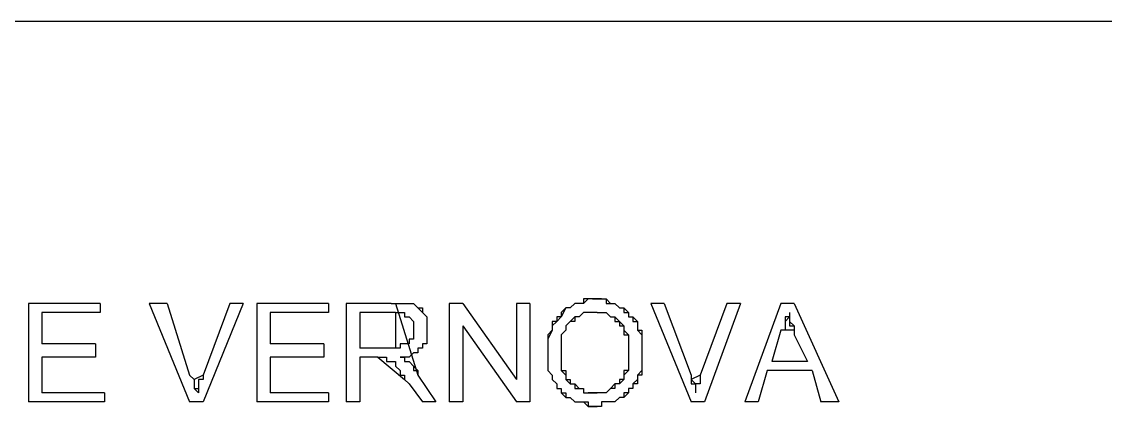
# Model space of a CAD drawing. Extents: x 0 to 594, y 0 to 420.
# Drawn here: x 430.75 to 454.95, y 75.4 to 84 of the extents above; entities that cross this region are included whole.
import ezdxf

# ---------------------------------------------------------------- set-up
doc = ezdxf.new("R2010")
doc.units = 0

msp = doc.modelspace()

# ---------------------------------------------------------------- linework, layer by layer
at = {"layer": 'GT_1', "flags": 128}
for points in [[(584, 84), (409, 84)], [(430.9, 77.7), (430.9, 75.5)], [(432.5, 77.7), (430.9, 77.7)], [(432.5, 77.7), (432.5, 77.5)], [(433.6, 77.7), (434.5, 75.5)], [(434, 77.7), (433.6, 77.7)], [(434, 77.7), (434.5, 76.1)], [(435.4, 77.7), (434.8, 76.1)], [(435.7, 77.7), (434.8, 75.5)], [(435.7, 77.7), (435.4, 77.7)], [(436, 77.7), (436, 75.5)], [(437.6, 77.7), (436, 77.7)], [(437.6, 77.7), (437.6, 77.5)], [(438, 77.7), (438, 75.5)], [(439, 77.7), (438, 77.7)], [(439, 77.7), (439, 77.7)], [(439, 77.7), (439.2, 77.7)], [(439.1, 77.7), (439.6, 76.1)], [(439.1, 77.7), (439.2, 77.7)], [(439.2, 77.7), (439.2, 77.7)], [(439.2, 77.7), (439.3, 77.7)], [(439.2, 77.7), (439.3, 77.7)], [(439.3, 77.7), (439.3, 77.7)], [(439.3, 77.7), (439.3, 77.7)], [(439.3, 77.7), (439.4, 77.7)], [(439.3, 77.7), (439.4, 77.7)], [(439.4, 77.7), (439.4, 77.7)], [(439.4, 77.7), (439.4, 77.7)], [(439.4, 77.7), (439.5, 77.7)], [(439.4, 77.7), (439.4, 77.7)], [(439.4, 77.7), (439.5, 77.7)], [(439.5, 77.7), (439.5, 77.7)], [(439.5, 77.7), (439.5, 77.7)], [(439.5, 77.7), (439.6, 77.6)], [(439.5, 77.7), (439.6, 77.6)], [(440.3, 77.7), (440.3, 75.5)], [(440.6, 77.7), (440.3, 77.7)], [(440.6, 77.7), (441.8, 76)], [(441.8, 77.7), (441.8, 76)], [(442.1, 77.7), (441.8, 77.7)], [(442.1, 77.7), (442.1, 75.5)], [(443.1, 77.7), (443, 77.6)], [(443.1, 77.7), (443, 77.6)], [(443.1, 77.7), (443.1, 77.7)], [(443.2, 77.7), (443.1, 77.7)], [(443.3, 77.7), (443.1, 77.7)], [(443.3, 77.7), (443.2, 77.7)], [(443.3, 77.8), (443.3, 77.7)], [(443.4, 77.8), (443.3, 77.8)], [(443.4, 77.8), (443.3, 77.7)], [(443.5, 77.8), (443.4, 77.8)], [(443.6, 77.8), (443.4, 77.8)], [(443.5, 77.8), (443.5, 77.8)], [(443.5, 77.8), (443.6, 77.8)], [(443.6, 77.8), (443.7, 77.8)], [(443.7, 77.8), (443.6, 77.8)], [(443.7, 77.8), (443.7, 77.8)], [(443.7, 77.8), (443.8, 77.8)], [(443.7, 77.8), (443.8, 77.8)], [(443.8, 77.8), (443.8, 77.7)], [(443.8, 77.8), (443.9, 77.7)], [(443.8, 77.7), (443.9, 77.7)], [(443.9, 77.7), (443.9, 77.7)], [(443.9, 77.7), (443.9, 77.7)], [(443.9, 77.7), (444, 77.7)], [(443.9, 77.7), (443.9, 77.7)], [(443.9, 77.7), (444, 77.7)], [(444, 77.7), (444, 77.7)], [(444, 77.7), (444.1, 77.6)], [(444, 77.7), (444.1, 77.6)], [(444.8, 77.7), (445.7, 75.5)], [(445.1, 77.7), (444.8, 77.7)], [(445.1, 77.7), (445.7, 76.1)], [(446.5, 77.7), (445.9, 76.1)], [(446.8, 77.7), (446, 75.5)], [(446.8, 77.7), (446.5, 77.7)], [(447.7, 77.7), (446.9, 75.5)], [(448, 77.7), (447.7, 77.7)], [(448, 77.7), (449, 75.5)], [(432.5, 77.5), (431.2, 77.5)], [(431.2, 77.5), (431.2, 76.8)], [(437.6, 77.5), (436.3, 77.5)], [(436.3, 77.5), (436.3, 76.8)], [(439.1, 77.5), (438.3, 77.5)], [(438.3, 77.5), (438.3, 76.7)], [(439.1, 77.5), (439.2, 77.5)], [(439.1, 77.5), (439.1, 76.7)], [(439.1, 77.5), (439.2, 77.5)], [(439.1, 77.5), (439.1, 77.5)], [(439.2, 77.5), (439.3, 77.5)], [(439.2, 77.5), (439.2, 77.5)], [(439.2, 77.5), (439.2, 77.5)], [(439.2, 77.5), (439.3, 77.5)], [(439.3, 77.5), (439.3, 77.4)], [(439.3, 77.5), (439.3, 77.4)], [(439.6, 77.6), (439.6, 77.6)], [(439.6, 77.6), (439.6, 77.6)], [(439.6, 77.6), (439.6, 77.6)], [(439.6, 77.6), (439.6, 77.6)], [(439.6, 77.6), (439.7, 77.6)], [(439.6, 77.6), (439.6, 77.6)], [(439.6, 77.6), (439.6, 77.6)], [(439.6, 77.6), (439.7, 77.5)], [(439.7, 77.6), (439.7, 77.5)], [(439.7, 77.5), (439.7, 77.5)], [(439.7, 77.5), (439.7, 77.5)], [(439.7, 77.5), (439.7, 77.5)], [(439.7, 77.5), (439.7, 77.5)], [(439.7, 77.5), (439.8, 77.4)], [(439.7, 77.5), (439.7, 77.5)], [(439.7, 77.5), (439.7, 77.5)], [(439.7, 77.5), (439.8, 77.4)], [(442.9, 77.6), (442.8, 77.5)], [(442.9, 77.6), (442.8, 77.4)], [(442.8, 77.5), (442.8, 77.4)], [(442.9, 77.6), (442.9, 77.6)], [(443, 77.6), (442.9, 77.6)], [(443, 77.6), (442.9, 77.6)], [(443.3, 77.5), (443.2, 77.4)], [(443.3, 77.5), (443.2, 77.4)], [(443.4, 77.5), (443.3, 77.5)], [(443.3, 77.5), (443.3, 77.5)], [(443.4, 77.5), (443.3, 77.5)], [(443.5, 77.5), (443.4, 77.5)], [(443.4, 77.5), (443.4, 77.5)], [(443.5, 77.5), (443.4, 77.5)], [(443.6, 77.5), (443.5, 77.5)], [(443.5, 77.5), (443.5, 77.5)], [(443.6, 77.5), (443.5, 77.5)], [(443.6, 77.5), (443.7, 77.5)], [(443.6, 77.5), (443.6, 77.5)], [(443.6, 77.5), (443.6, 77.5)], [(443.6, 77.5), (443.7, 77.5)], [(443.6, 77.5), (443.6, 77.5)], [(443.7, 77.5), (443.8, 77.5)], [(443.7, 77.5), (443.7, 77.5)], [(443.7, 77.5), (443.7, 77.5)], [(443.7, 77.5), (443.8, 77.5)], [(443.8, 77.5), (443.9, 77.4)], [(443.8, 77.5), (443.8, 77.5)], [(443.8, 77.5), (443.8, 77.5)], [(443.8, 77.5), (443.9, 77.4)], [(443.8, 77.5), (443.8, 77.5)], [(444.1, 77.6), (444.1, 77.6)], [(444.1, 77.6), (444.2, 77.6)], [(444.1, 77.6), (444.2, 77.6)], [(444.2, 77.6), (444.2, 77.6)], [(444.2, 77.6), (444.2, 77.5)], [(444.2, 77.6), (444.3, 77.5)], [(444.2, 77.5), (444.3, 77.5)], [(444.3, 77.5), (444.3, 77.5)], [(444.3, 77.5), (444.3, 77.4)], [(444.3, 77.5), (444.3, 77.4)], [(447.9, 77.5), (447.9, 77.4)], [(447.9, 77.5), (447.9, 77.5)], [(447.9, 77.5), (447.9, 77.5)], [(447.9, 77.5), (447.9, 77.4)], [(447.9, 77.5), (447.9, 77.4)], [(447.9, 77.5), (447.9, 77.4)], [(439.3, 77.4), (439.4, 77.4)], [(439.3, 77.4), (439.3, 77.4)], [(439.3, 77.4), (439.4, 77.4)], [(439.4, 77.4), (439.5, 77.3)], [(439.4, 77.4), (439.4, 77.4)], [(439.4, 77.4), (439.4, 77.4)], [(439.4, 77.4), (439.4, 77.4)], [(439.4, 77.4), (439.4, 77.4)], [(439.4, 77.4), (439.5, 77.3)], [(439.4, 77.4), (439.4, 77.4)], [(439.5, 77.3), (439.5, 77.2)], [(439.5, 77.3), (439.5, 77.3)], [(439.5, 77.3), (439.5, 77.3)], [(439.5, 77.3), (439.5, 77.3)], [(439.5, 77.3), (439.5, 77.3)], [(439.5, 77.3), (439.5, 77.2)], [(439.5, 77.3), (439.5, 77.3)], [(439.5, 77.3), (439.5, 77.3)], [(439.5, 77.2), (439.5, 77.1)], [(439.5, 77.2), (439.5, 77.2)], [(439.5, 77.2), (439.5, 77.2)], [(439.5, 77.2), (439.5, 77.2)], [(439.5, 77.2), (439.5, 77.1)], [(439.5, 77.2), (439.5, 77.2)], [(439.8, 77.4), (439.8, 77.4)], [(439.8, 77.4), (439.8, 77.4)], [(439.8, 77.4), (439.8, 77.3)], [(439.8, 77.4), (439.8, 77.3)], [(439.8, 77.3), (439.8, 77.3)], [(439.8, 77.3), (439.8, 77.3)], [(439.8, 77.3), (439.8, 77.3)], [(439.8, 77.3), (439.8, 77.2)], [(439.8, 77.3), (439.8, 77.3)], [(439.8, 77.3), (439.8, 77.2)], [(439.8, 77.2), (439.8, 77.2)], [(439.8, 77.2), (439.8, 77.2)], [(439.8, 77.2), (439.8, 77.1)], [(439.8, 77.2), (439.8, 77.2)], [(439.8, 77.2), (439.8, 77.1)], [(440.6, 77.2), (441.8, 75.5)], [(440.6, 77.2), (440.6, 75.5)], [(442.6, 77.3), (442.6, 77.2)], [(442.7, 77.3), (442.6, 77.3)], [(442.7, 77.3), (442.6, 77.2)], [(442.6, 77.2), (442.6, 77.1)], [(442.6, 77.2), (442.6, 77.1)], [(442.7, 77.4), (442.7, 77.3)], [(442.8, 77.4), (442.7, 77.4)], [(442.8, 77.4), (442.7, 77.3)], [(443, 77.3), (442.9, 77.2)], [(443, 77.3), (442.9, 77.2)], [(442.9, 77.2), (442.9, 77.2)], [(442.9, 77.2), (442.9, 77.1)], [(442.9, 77.2), (442.9, 77.1)], [(443.1, 77.4), (443, 77.3)], [(443.1, 77.3), (443, 77.3)], [(443, 77.3), (443, 77.3)], [(443.2, 77.4), (443.1, 77.4)], [(443.1, 77.4), (443.1, 77.4)], [(443.1, 77.4), (443.1, 77.3)], [(443.2, 77.4), (443.1, 77.4)], [(443.2, 77.4), (443.2, 77.4)], [(443.9, 77.4), (444, 77.4)], [(443.9, 77.4), (443.9, 77.4)], [(443.9, 77.4), (443.9, 77.4)], [(443.9, 77.4), (444, 77.4)], [(444, 77.4), (444, 77.3)], [(444, 77.4), (444, 77.4)], [(444, 77.4), (444, 77.4)], [(444, 77.4), (444.1, 77.3)], [(444, 77.4), (444, 77.4)], [(444, 77.3), (444.1, 77.3)], [(444.1, 77.3), (444.1, 77.2)], [(444.1, 77.3), (444.1, 77.3)], [(444.1, 77.3), (444.1, 77.3)], [(444.1, 77.3), (444.2, 77.2)], [(444.1, 77.3), (444.1, 77.3)], [(444.1, 77.2), (444.2, 77.2)], [(444.2, 77.2), (444.2, 77.1)], [(444.2, 77.2), (444.2, 77.2)], [(444.2, 77.2), (444.2, 77.1)], [(444.3, 77.4), (444.4, 77.4)], [(444.3, 77.4), (444.4, 77.4)], [(444.4, 77.4), (444.4, 77.4)], [(444.4, 77.4), (444.4, 77.3)], [(444.4, 77.4), (444.5, 77.3)], [(444.4, 77.3), (444.5, 77.3)], [(444.5, 77.3), (444.5, 77.2)], [(444.5, 77.3), (444.5, 77.2)], [(444.5, 77.2), (444.5, 77.2)], [(444.5, 77.2), (444.5, 77.2)], [(444.5, 77.2), (444.5, 77.1)], [(444.5, 77.2), (444.5, 77.1)], [(447.9, 77.4), (447.8, 77.4)], [(447.8, 77.4), (447.8, 77.3)], [(447.9, 77.4), (447.8, 77.3)], [(447.8, 77.3), (447.8, 77.3)], [(447.8, 77.3), (447.8, 77.3)], [(447.8, 77.3), (447.8, 77.2)], [(447.8, 77.3), (447.8, 77.3)], [(447.8, 77.3), (447.8, 77.2)], [(447.8, 77.2), (447.8, 77.2)], [(447.8, 77.2), (447.8, 77.1)], [(447.8, 77.2), (447.8, 77.1)], [(447.9, 77.4), (447.9, 77.3)], [(447.9, 77.4), (447.9, 77.4)], [(447.9, 77.4), (447.9, 77.4)], [(447.9, 77.4), (447.9, 77.3)], [(447.9, 77.4), (447.9, 77.4)], [(447.9, 77.3), (447.9, 77.2)], [(447.9, 77.3), (447.9, 77.3)], [(447.9, 77.3), (448, 77.2)], [(447.9, 77.2), (448, 77.2)], [(448, 77.2), (448, 77.1)], [(448, 77.2), (448, 77.1)], [(439.5, 77.1), (439.5, 77)], [(439.5, 77.1), (439.5, 77.1)], [(439.5, 77.1), (439.5, 77.1)], [(439.5, 77.1), (439.5, 77.1)], [(439.5, 77.1), (439.5, 77.1)], [(439.5, 77.1), (439.5, 77)], [(439.5, 77.1), (439.5, 77.1)], [(439.5, 77), (439.5, 76.9)], [(439.5, 77), (439.5, 77)], [(439.5, 77), (439.5, 77)], [(439.5, 77), (439.5, 77)], [(439.5, 77), (439.5, 77)], [(439.5, 77), (439.5, 77)], [(439.5, 77), (439.5, 76.9)], [(439.5, 77), (439.5, 77)], [(439.5, 77), (439.5, 77)], [(439.8, 77.1), (439.8, 77.1)], [(439.8, 77.1), (439.8, 77.1)], [(439.8, 77.1), (439.8, 77)], [(439.8, 77.1), (439.8, 77)], [(439.8, 77), (439.8, 77)], [(439.8, 77), (439.8, 77)], [(439.8, 77), (439.8, 76.9)], [(439.8, 77), (439.8, 77)], [(439.8, 77), (439.8, 76.9)], [(442.6, 77.1), (442.5, 77)], [(442.6, 77.1), (442.5, 76.9)], [(442.5, 77), (442.5, 76.9)], [(442.6, 77.1), (442.6, 77.1)], [(442.9, 77.1), (442.8, 77)], [(442.9, 77.1), (442.8, 77)], [(442.8, 77), (442.8, 76.9)], [(442.8, 77), (442.8, 76.9)], [(442.9, 77.1), (442.9, 77.1)], [(444.2, 77.1), (444.2, 77)], [(444.2, 77.1), (444.2, 77.1)], [(444.2, 77.1), (444.2, 77.1)], [(444.2, 77.1), (444.3, 77)], [(444.2, 77.1), (444.2, 77.1)], [(444.2, 77), (444.3, 77)], [(444.3, 77), (444.3, 76.9)], [(444.3, 77), (444.3, 77)], [(444.3, 77), (444.3, 76.9)], [(444.5, 77.1), (444.6, 77.1)], [(444.5, 77.1), (444.6, 77)], [(444.6, 77.1), (444.6, 77)], [(444.6, 77), (444.6, 77)], [(444.6, 77), (444.6, 76.9)], [(444.6, 77), (444.6, 76.9)], [(447.7, 77.1), (447.5, 76.4)], [(447.8, 77.1), (447.7, 77.1)], [(448, 77.1), (447.7, 77.1)], [(447.8, 77.1), (447.7, 77.1)], [(448, 77.1), (448, 77)], [(448, 77), (448.3, 76.4)], [(448, 77), (448, 77)], [(432.4, 76.8), (431.2, 76.8)], [(432.4, 76.8), (432.4, 76.5)], [(437.5, 76.8), (436.3, 76.8)], [(437.5, 76.8), (437.5, 76.5)], [(439.2, 76.8), (439.2, 76.7)], [(439.2, 76.8), (439.2, 76.8)], [(439.2, 76.8), (439.2, 76.8)], [(439.3, 76.8), (439.2, 76.8)], [(439.2, 76.8), (439.2, 76.7)], [(439.3, 76.8), (439.2, 76.8)], [(439.3, 76.8), (439.3, 76.8)], [(439.3, 76.8), (439.3, 76.8)], [(439.3, 76.8), (439.3, 76.8)], [(439.3, 76.8), (439.3, 76.8)], [(439.4, 76.8), (439.3, 76.8)], [(439.3, 76.8), (439.3, 76.8)], [(439.3, 76.8), (439.3, 76.8)], [(439.4, 76.8), (439.3, 76.8)], [(439.4, 76.9), (439.4, 76.8)], [(439.4, 76.9), (439.4, 76.9)], [(439.5, 76.9), (439.4, 76.9)], [(439.4, 76.9), (439.4, 76.8)], [(439.5, 76.9), (439.4, 76.9)], [(439.4, 76.8), (439.4, 76.8)], [(439.4, 76.8), (439.4, 76.8)], [(439.4, 76.8), (439.4, 76.8)], [(439.4, 76.8), (439.4, 76.8)], [(439.4, 76.8), (439.4, 76.8)], [(439.5, 76.9), (439.5, 76.9)], [(439.5, 76.9), (439.5, 76.9)], [(439.5, 76.9), (439.5, 76.9)], [(439.5, 76.9), (439.5, 76.9)], [(439.5, 76.9), (439.5, 76.9)], [(439.5, 76.9), (439.5, 76.9)], [(439.8, 76.8), (439.7, 76.8)], [(439.7, 76.8), (439.7, 76.7)], [(439.8, 76.8), (439.7, 76.8)], [(439.7, 76.8), (439.7, 76.7)], [(439.8, 76.9), (439.8, 76.9)], [(439.8, 76.9), (439.8, 76.9)], [(439.8, 76.9), (439.8, 76.8)], [(439.8, 76.9), (439.8, 76.8)], [(439.8, 76.8), (439.8, 76.8)], [(442.5, 76.9), (442.5, 76.8)], [(442.5, 76.9), (442.5, 76.8)], [(442.5, 76.8), (442.5, 76.6)], [(442.5, 76.8), (442.5, 76.8)], [(442.5, 76.8), (442.5, 76.7)], [(442.8, 76.9), (442.8, 76.9)], [(442.8, 76.9), (442.8, 76.8)], [(442.8, 76.9), (442.8, 76.7)], [(442.8, 76.8), (442.8, 76.7)], [(444.3, 76.9), (444.3, 76.8)], [(444.3, 76.9), (444.3, 76.9)], [(444.3, 76.9), (444.3, 76.9)], [(444.3, 76.9), (444.3, 76.8)], [(444.3, 76.9), (444.3, 76.9)], [(444.3, 76.8), (444.3, 76.7)], [(444.3, 76.8), (444.3, 76.8)], [(444.3, 76.8), (444.3, 76.7)], [(444.6, 76.9), (444.6, 76.9)], [(444.6, 76.9), (444.6, 76.8)], [(444.6, 76.9), (444.6, 76.8)], [(444.6, 76.8), (444.6, 76.8)], [(444.6, 76.8), (444.6, 76.7)], [(444.6, 76.8), (444.6, 76.7)], [(432.4, 76.5), (431.2, 76.5)], [(431.2, 76.5), (431.2, 75.7)], [(437.5, 76.5), (436.3, 76.5)], [(436.3, 76.5), (436.3, 75.7)], [(439, 76.7), (438.3, 76.7)], [(438.7, 76.5), (438.3, 76.5)], [(438.3, 76.5), (438.3, 75.5)], [(438.7, 76.5), (438.8, 76.5)], [(438.7, 76.5), (438.7, 76.5)], [(438.7, 76.5), (439.3, 76)], [(438.7, 76.5), (438.8, 76.5)], [(438.7, 76.5), (438.7, 76.5)], [(438.8, 76.5), (438.9, 76.5)], [(438.8, 76.5), (438.8, 76.5)], [(438.8, 76.5), (438.8, 76.5)], [(438.8, 76.5), (438.8, 76.5)], [(438.8, 76.5), (438.8, 76.5)], [(438.8, 76.5), (438.8, 76.5)], [(438.8, 76.5), (438.8, 76.5)], [(438.8, 76.5), (438.8, 76.5)], [(438.8, 76.5), (438.9, 76.5)], [(438.8, 76.5), (438.8, 76.5)], [(438.8, 76.5), (438.8, 76.5)], [(438.8, 76.5), (438.8, 76.5)], [(438.9, 76.5), (438.9, 76.4)], [(438.9, 76.5), (438.9, 76.5)], [(438.9, 76.5), (438.9, 76.5)], [(438.9, 76.5), (438.9, 76.5)], [(438.9, 76.5), (438.9, 76.5)], [(438.9, 76.5), (438.9, 76.5)], [(438.9, 76.5), (438.9, 76.4)], [(438.9, 76.5), (438.9, 76.5)], [(438.9, 76.5), (438.9, 76.5)], [(439, 76.7), (439, 76.7)], [(439.1, 76.7), (439, 76.7)], [(439.1, 76.7), (439.1, 76.7)], [(439.1, 76.7), (439.1, 76.7)], [(439.2, 76.7), (439.1, 76.7)], [(439.1, 76.7), (439.1, 76.7)], [(439.2, 76.7), (439.1, 76.7)], [(439.3, 76.5), (439.2, 76.5)], [(439.2, 76.5), (439.2, 76.5)], [(439.2, 76.5), (439.2, 76.5)], [(439.2, 76.5), (439.3, 76.5)], [(439.3, 76.5), (439.2, 76.5)], [(439.2, 76.5), (439.2, 76.5)], [(439.2, 76.5), (439.3, 76.5)], [(439.4, 76.5), (439.3, 76.5)], [(439.3, 76.5), (439.3, 76.5)], [(439.3, 76.5), (439.3, 76.5)], [(439.3, 76.5), (439.3, 76.5)], [(439.3, 76.5), (439.3, 76.4)], [(439.4, 76.5), (439.3, 76.5)], [(439.3, 76.5), (439.3, 76.4)], [(439.5, 76.6), (439.4, 76.5)], [(439.5, 76.6), (439.4, 76.5)], [(439.4, 76.5), (439.4, 76.5)], [(439.6, 76.6), (439.5, 76.6)], [(439.5, 76.6), (439.5, 76.6)], [(439.5, 76.6), (439.5, 76.6)], [(439.6, 76.6), (439.5, 76.6)], [(439.7, 76.7), (439.6, 76.7)], [(439.6, 76.7), (439.6, 76.6)], [(439.7, 76.7), (439.6, 76.7)], [(439.6, 76.7), (439.6, 76.6)], [(439.6, 76.6), (439.6, 76.6)], [(439.7, 76.7), (439.7, 76.7)], [(439.7, 76.7), (439.7, 76.7)], [(442.5, 76.7), (442.5, 76.6)], [(442.5, 76.6), (442.5, 76.5)], [(442.5, 76.6), (442.5, 76.6)], [(442.5, 76.6), (442.5, 76.6)], [(442.5, 76.6), (442.5, 76.5)], [(442.5, 76.6), (442.5, 76.6)], [(442.5, 76.5), (442.5, 76.4)], [(442.5, 76.5), (442.5, 76.5)], [(442.5, 76.5), (442.5, 76.4)], [(442.8, 76.7), (442.8, 76.7)], [(442.8, 76.7), (442.8, 76.6)], [(442.8, 76.7), (442.8, 76.6)], [(442.8, 76.6), (442.8, 76.4)], [(442.8, 76.6), (442.8, 76.6)], [(442.8, 76.6), (442.8, 76.5)], [(442.8, 76.6), (442.8, 76.6)], [(442.8, 76.5), (442.8, 76.5)], [(442.8, 76.5), (442.8, 76.4)], [(444.3, 76.7), (444.3, 76.6)], [(444.3, 76.7), (444.3, 76.7)], [(444.3, 76.7), (444.3, 76.6)], [(444.3, 76.6), (444.3, 76.5)], [(444.3, 76.6), (444.3, 76.6)], [(444.3, 76.6), (444.3, 76.5)], [(444.3, 76.5), (444.3, 76.4)], [(444.3, 76.5), (444.3, 76.5)], [(444.3, 76.5), (444.3, 76.3)], [(444.6, 76.7), (444.6, 76.7)], [(444.6, 76.7), (444.6, 76.6)], [(444.6, 76.7), (444.6, 76.6)], [(444.6, 76.6), (444.6, 76.5)], [(444.6, 76.6), (444.6, 76.5)], [(444.6, 76.5), (444.6, 76.5)], [(444.6, 76.5), (444.6, 76.4)], [(444.6, 76.5), (444.6, 76.4)], [(438.9, 76.4), (439, 76.4)], [(438.9, 76.4), (438.9, 76.4)], [(438.9, 76.4), (438.9, 76.4)], [(438.9, 76.4), (439, 76.4)], [(438.9, 76.4), (438.9, 76.4)], [(439, 76.4), (439.1, 76.4)], [(439, 76.4), (439, 76.4)], [(439, 76.4), (439, 76.4)], [(439, 76.4), (439, 76.4)], [(439, 76.4), (439, 76.4)], [(439, 76.4), (439, 76.4)], [(439, 76.4), (439, 76.4)], [(439, 76.4), (439, 76.4)], [(439, 76.4), (439, 76.4)], [(439, 76.4), (439.1, 76.4)], [(439, 76.4), (439, 76.4)], [(439, 76.4), (439, 76.4)], [(439, 76.4), (439, 76.4)], [(439.1, 76.4), (439.1, 76.3)], [(439.1, 76.4), (439.1, 76.3)], [(439.1, 76.3), (439.2, 76.2)], [(439.1, 76.3), (439.1, 76.3)], [(439.1, 76.3), (439.1, 76.3)], [(439.1, 76.3), (439.1, 76.3)], [(439.1, 76.3), (439.1, 76.3)], [(439.1, 76.3), (439.1, 76.3)], [(439.1, 76.3), (439.2, 76.2)], [(439.1, 76.3), (439.1, 76.3)], [(439.1, 76.3), (439.1, 76.3)], [(439.3, 76.4), (439.3, 76.4)], [(439.3, 76.4), (439.3, 76.4)], [(439.3, 76.4), (439.4, 76.4)], [(439.3, 76.4), (439.3, 76.4)], [(439.3, 76.4), (439.4, 76.4)], [(439.4, 76.4), (439.4, 76.4)], [(439.4, 76.4), (439.4, 76.4)], [(439.4, 76.4), (439.4, 76.4)], [(439.4, 76.4), (439.4, 76.4)], [(439.4, 76.4), (439.4, 76.4)], [(439.4, 76.4), (439.5, 76.3)], [(439.4, 76.4), (439.4, 76.4)], [(439.4, 76.4), (439.4, 76.4)], [(439.4, 76.4), (439.5, 76.3)], [(439.5, 76.3), (439.5, 76.3)], [(439.5, 76.3), (439.5, 76.3)], [(439.5, 76.3), (439.5, 76.3)], [(439.5, 76.3), (439.5, 76.2)], [(439.5, 76.3), (439.5, 76.3)], [(439.5, 76.3), (439.6, 76.2)], [(442.5, 76.4), (442.5, 76.3)], [(442.5, 76.4), (442.5, 76.4)], [(442.5, 76.4), (442.5, 76.3)], [(442.5, 76.3), (442.5, 76.2)], [(442.5, 76.3), (442.5, 76.3)], [(442.5, 76.3), (442.5, 76.2)], [(442.8, 76.4), (442.8, 76.4)], [(442.8, 76.4), (442.8, 76.3)], [(442.8, 76.4), (442.8, 76.3)], [(442.8, 76.3), (442.8, 76.3)], [(442.8, 76.3), (442.8, 76.2)], [(442.8, 76.3), (442.8, 76.2)], [(444.3, 76.4), (444.3, 76.3)], [(444.3, 76.3), (444.3, 76.2)], [(444.3, 76.3), (444.3, 76.3)], [(444.3, 76.3), (444.3, 76.2)], [(444.6, 76.4), (444.6, 76.4)], [(444.6, 76.4), (444.6, 76.3)], [(444.6, 76.4), (444.6, 76.3)], [(444.6, 76.3), (444.6, 76.3)], [(444.6, 76.3), (444.6, 76.2)], [(444.6, 76.3), (444.6, 76.2)], [(448.3, 76.4), (447.5, 76.4)], [(434.5, 76.1), (434.5, 76.1)], [(434.5, 76.1), (434.6, 76)], [(434.8, 76.1), (434.6, 76)], [(434.6, 76), (434.6, 76)], [(434.6, 76), (434.6, 75.9)], [(434.6, 76), (434.6, 76)], [(434.6, 76), (434.6, 75.9)], [(434.7, 76), (434.7, 75.9)], [(434.8, 76), (434.7, 76)], [(434.7, 76), (434.7, 75.9)], [(434.8, 76), (434.7, 76)], [(434.8, 76.1), (434.8, 76)], [(434.8, 76.1), (434.8, 76)], [(439.2, 76.2), (439.2, 76.1)], [(439.2, 76.2), (439.2, 76.2)], [(439.2, 76.2), (439.2, 76.2)], [(439.2, 76.2), (439.2, 76.2)], [(439.2, 76.2), (439.2, 76.2)], [(439.2, 76.2), (439.2, 76.1)], [(439.2, 76.2), (439.2, 76.2)], [(439.2, 76.1), (439.3, 76.1)], [(439.2, 76.1), (439.3, 76.1)], [(439.3, 76.1), (439.3, 76)], [(439.3, 76.1), (439.3, 76.1)], [(439.3, 76.1), (439.3, 76)], [(439.3, 76), (439.4, 75.9)], [(439.5, 76.2), (439.6, 76.2)], [(439.6, 76.2), (439.6, 76.2)], [(439.6, 76.2), (439.6, 76.1)], [(439.6, 76.2), (439.6, 76.2)], [(439.6, 76.2), (439.6, 76.1)], [(439.6, 76.1), (440, 75.5)], [(442.5, 76.2), (442.6, 76.1)], [(442.5, 76.2), (442.5, 76.2)], [(442.5, 76.2), (442.6, 76.1)], [(442.6, 76.1), (442.6, 76)], [(442.6, 76.1), (442.6, 76.1)], [(442.6, 76.1), (442.6, 76.1)], [(442.6, 76.1), (442.6, 76)], [(442.6, 76), (442.7, 75.9)], [(442.6, 76), (442.6, 76)], [(442.6, 76), (442.7, 75.9)], [(442.8, 76.2), (442.9, 76.2)], [(442.8, 76.2), (442.9, 76.1)], [(442.9, 76.2), (442.9, 76.1)], [(442.9, 76.1), (442.9, 76.1)], [(442.9, 76.1), (442.9, 76)], [(442.9, 76.1), (442.9, 76)], [(442.9, 76), (443, 76)], [(442.9, 76), (443, 75.9)], [(443, 76), (443, 75.9)], [(444.1, 76), (444.1, 75.9)], [(444.2, 76), (444.1, 76)], [(444.2, 76), (444.1, 75.9)], [(444.2, 76.2), (444.2, 76.1)], [(444.3, 76.2), (444.2, 76.2)], [(444.3, 76.2), (444.2, 76.1)], [(444.2, 76.1), (444.2, 76)], [(444.2, 76.1), (444.2, 76.1)], [(444.2, 76.1), (444.2, 76)], [(444.5, 76), (444.4, 75.9)], [(444.6, 76.2), (444.5, 76.1)], [(444.6, 76.1), (444.5, 76.1)], [(444.5, 76.1), (444.5, 76)], [(444.5, 76.1), (444.5, 76)], [(444.5, 76), (444.5, 76)], [(444.5, 76), (444.5, 75.9)], [(444.6, 76.2), (444.6, 76.2)], [(444.6, 76.2), (444.6, 76.1)], [(445.7, 76.1), (445.7, 76.1)], [(445.7, 76.1), (445.7, 76)], [(445.9, 76.1), (445.7, 76)], [(445.7, 76), (445.7, 76)], [(445.7, 76), (445.7, 75.9)], [(445.7, 76), (445.7, 76)], [(445.7, 76), (445.8, 75.9)], [(445.9, 76.1), (445.9, 76)], [(445.9, 76.1), (445.9, 76)], [(445.9, 76), (445.9, 75.9)], [(445.9, 76), (445.9, 76)], [(445.9, 76), (445.9, 75.9)], [(445.9, 76), (445.9, 76)], [(447.4, 76.2), (447.2, 75.5)], [(448.4, 76.2), (447.4, 76.2)], [(448.4, 76.2), (448.6, 75.5)], [(434.6, 75.9), (434.6, 75.9)], [(434.6, 75.9), (434.6, 75.9)], [(434.6, 75.9), (434.6, 75.8)], [(434.6, 75.9), (434.6, 75.8)], [(434.6, 75.8), (434.6, 75.8)], [(434.6, 75.8), (434.6, 75.8)], [(434.6, 75.8), (434.7, 75.8)], [(434.6, 75.8), (434.6, 75.8)], [(434.6, 75.8), (434.7, 75.7)], [(434.7, 75.9), (434.7, 75.8)], [(434.7, 75.9), (434.7, 75.9)], [(434.7, 75.9), (434.7, 75.9)], [(434.7, 75.9), (434.7, 75.9)], [(434.7, 75.9), (434.7, 75.8)], [(434.7, 75.9), (434.7, 75.9)], [(434.7, 75.8), (434.7, 75.7)], [(434.7, 75.8), (434.7, 75.7)], [(434.7, 75.8), (434.7, 75.8)], [(434.7, 75.8), (434.7, 75.8)], [(434.7, 75.8), (434.7, 75.7)], [(439.4, 75.9), (439.7, 75.5)], [(439.4, 75.9), (439.4, 75.9)], [(442.7, 75.9), (442.7, 75.8)], [(442.7, 75.9), (442.7, 75.9)], [(442.7, 75.9), (442.7, 75.8)], [(442.7, 75.8), (442.8, 75.8)], [(442.7, 75.8), (442.7, 75.8)], [(442.7, 75.8), (442.8, 75.8)], [(442.8, 75.8), (442.8, 75.7)], [(442.8, 75.8), (442.8, 75.7)], [(443, 75.9), (443, 75.9)], [(443, 75.9), (443.1, 75.9)], [(443, 75.9), (443.1, 75.9)], [(443.1, 75.9), (443.1, 75.8)], [(443.1, 75.9), (443.2, 75.8)], [(443.1, 75.8), (443.2, 75.8)], [(443.2, 75.8), (443.2, 75.8)], [(443.2, 75.8), (443.3, 75.8)], [(443.2, 75.8), (443.3, 75.8)], [(443.3, 75.8), (443.3, 75.7)], [(443.3, 75.8), (443.3, 75.7)], [(443.9, 75.8), (443.8, 75.7)], [(443.9, 75.8), (443.8, 75.7)], [(444, 75.9), (443.9, 75.8)], [(443.9, 75.8), (443.9, 75.8)], [(443.9, 75.8), (443.9, 75.8)], [(444, 75.8), (443.9, 75.8)], [(443.9, 75.8), (443.9, 75.8)], [(444, 75.9), (444, 75.8)], [(444.1, 75.9), (444, 75.9)], [(444.1, 75.9), (444, 75.9)], [(444.1, 75.9), (444.1, 75.9)], [(444.4, 75.8), (444.3, 75.8)], [(444.3, 75.8), (444.3, 75.7)], [(444.4, 75.8), (444.3, 75.8)], [(444.3, 75.8), (444.3, 75.7)], [(444.5, 75.9), (444.4, 75.9)], [(444.4, 75.9), (444.4, 75.9)], [(444.4, 75.9), (444.4, 75.8)], [(444.4, 75.9), (444.4, 75.8)], [(444.4, 75.8), (444.4, 75.8)], [(445.7, 75.9), (445.8, 75.9)], [(445.8, 75.9), (445.8, 75.9)], [(445.8, 75.9), (445.8, 75.8)], [(445.8, 75.9), (445.8, 75.8)], [(445.9, 75.9), (445.8, 75.9)], [(445.8, 75.9), (445.8, 75.8)], [(445.8, 75.9), (445.8, 75.8)], [(445.9, 75.9), (445.8, 75.9)], [(445.8, 75.8), (445.8, 75.8)], [(445.8, 75.8), (445.8, 75.8)], [(445.8, 75.8), (445.8, 75.8)], [(445.8, 75.8), (445.8, 75.7)], [(445.8, 75.8), (445.8, 75.7)], [(445.8, 75.8), (445.8, 75.8)], [(445.8, 75.8), (445.8, 75.8)], [(445.8, 75.8), (445.8, 75.8)], [(445.8, 75.8), (445.8, 75.7)], [(445.8, 75.8), (445.8, 75.7)], [(445.9, 75.9), (445.9, 75.9)], [(445.9, 75.9), (445.9, 75.9)], [(432.6, 75.7), (431.2, 75.7)], [(432.6, 75.7), (432.6, 75.5)], [(437.6, 75.7), (436.3, 75.7)], [(437.6, 75.7), (437.6, 75.5)], [(442.8, 75.7), (442.9, 75.7)], [(442.8, 75.7), (442.8, 75.7)], [(442.8, 75.7), (442.9, 75.6)], [(442.9, 75.7), (442.9, 75.6)], [(442.9, 75.6), (443, 75.6)], [(442.9, 75.6), (442.9, 75.6)], [(442.9, 75.6), (443, 75.6)], [(443, 75.6), (443.1, 75.5)], [(443, 75.6), (443, 75.6)], [(443, 75.6), (443.1, 75.5)], [(443.3, 75.7), (443.3, 75.7)], [(443.3, 75.7), (443.4, 75.7)], [(443.3, 75.7), (443.4, 75.7)], [(443.4, 75.7), (443.4, 75.7)], [(443.4, 75.7), (443.5, 75.7)], [(443.6, 75.7), (443.4, 75.7)], [(443.5, 75.7), (443.6, 75.7)], [(443.6, 75.7), (443.6, 75.7)], [(443.7, 75.7), (443.6, 75.7)], [(443.7, 75.7), (443.6, 75.7)], [(443.7, 75.7), (443.7, 75.7)], [(443.8, 75.7), (443.7, 75.7)], [(443.8, 75.7), (443.7, 75.7)], [(443.8, 75.7), (443.8, 75.7)], [(444.1, 75.6), (444, 75.5)], [(444.1, 75.6), (444, 75.5)], [(444.2, 75.6), (444.1, 75.6)], [(444.1, 75.6), (444.1, 75.6)], [(444.1, 75.6), (444.1, 75.6)], [(444.2, 75.6), (444.1, 75.6)], [(444.3, 75.7), (444.2, 75.7)], [(444.2, 75.7), (444.2, 75.6)], [(444.3, 75.7), (444.2, 75.6)], [(444.3, 75.7), (444.3, 75.7)], [(432.6, 75.5), (430.9, 75.5)], [(432.6, 75.5), (430.9, 75.5)], [(434.8, 75.5), (434.5, 75.5)], [(437.6, 75.5), (436, 75.5)], [(437.6, 75.5), (436, 75.5)], [(438.3, 75.5), (438, 75.5)], [(440, 75.5), (439.7, 75.5)], [(440.6, 75.5), (440.3, 75.5)], [(440.6, 75.5), (440.3, 75.5)], [(442.1, 75.5), (441.8, 75.5)], [(443.1, 75.5), (443.2, 75.5)], [(443.1, 75.5), (443.1, 75.5)], [(443.1, 75.5), (443.2, 75.5)], [(443.2, 75.5), (443.3, 75.5)], [(443.2, 75.5), (443.2, 75.5)], [(443.2, 75.5), (443.3, 75.5)], [(443.3, 75.5), (443.4, 75.5)], [(443.3, 75.5), (443.3, 75.5)], [(443.3, 75.5), (443.3, 75.5)], [(443.3, 75.5), (443.4, 75.4)], [(443.3, 75.5), (443.3, 75.5)], [(443.4, 75.5), (443.4, 75.4)], [(443.4, 75.4), (443.5, 75.4)], [(443.6, 75.4), (443.4, 75.4)], [(443.5, 75.4), (443.6, 75.4)], [(443.7, 75.4), (443.6, 75.4)], [(443.6, 75.4), (443.6, 75.4)], [(443.7, 75.4), (443.6, 75.4)], [(443.8, 75.5), (443.7, 75.5)], [(443.7, 75.5), (443.7, 75.5)], [(443.7, 75.5), (443.7, 75.4)], [(443.8, 75.5), (443.7, 75.5)], [(443.7, 75.5), (443.7, 75.4)], [(443.9, 75.5), (443.8, 75.5)], [(443.8, 75.5), (443.8, 75.5)], [(443.9, 75.5), (443.8, 75.5)], [(444, 75.5), (443.9, 75.5)], [(443.9, 75.5), (443.9, 75.5)], [(444, 75.5), (443.9, 75.5)], [(444, 75.5), (444, 75.5)], [(446, 75.5), (445.7, 75.5)], [(447.2, 75.5), (446.9, 75.5)], [(447.2, 75.5), (446.9, 75.5)], [(449, 75.5), (448.6, 75.5)]]:
    msp.add_lwpolyline(points, dxfattribs=at)

doc.saveas('drawing.dxf')
